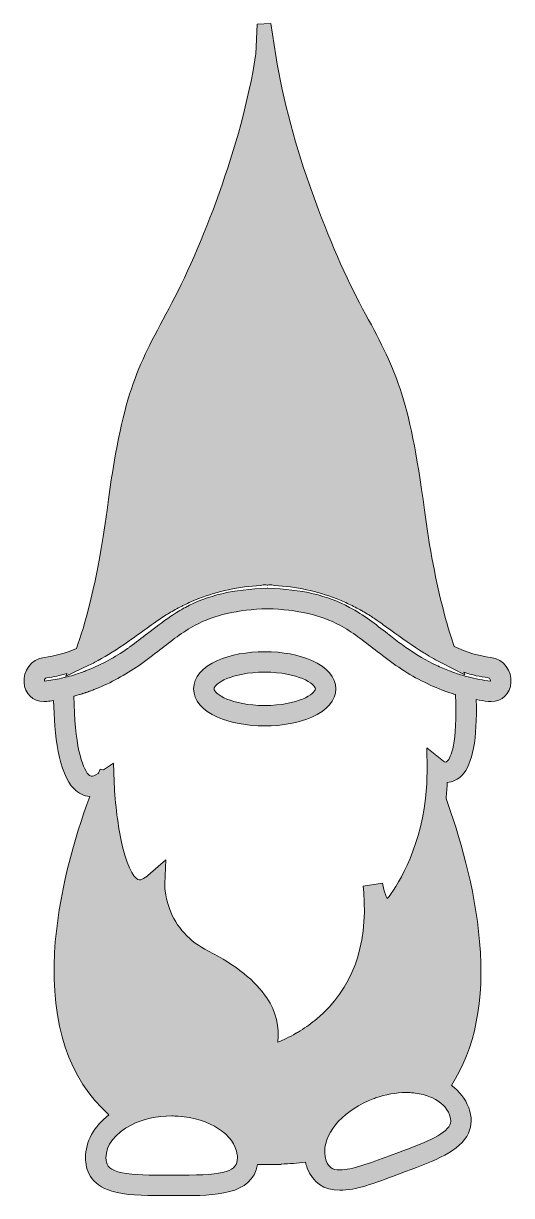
# Model space of a CAD drawing. Header units: inches. Extents: x -261 to 5410, y -3803 to -146.
# Drawn here: x 413 to 774, y -3091 to -2225 of the extents above; entities that cross this region are included whole.
import ezdxf

# ---------------------------------------------------------------- set-up
doc = ezdxf.new("R2010")
doc.units = ezdxf.units.IN
doc.header["$MEASUREMENT"] = 0
doc.layers.add('Layer 1', color=7, linetype='Continuous')

# ---------------------------------------------------------------- blocks, each defined once
blk = doc.blocks.new('block 42')
at = {"layer": 'Layer 1', "lineweight": 0}
for points, knots in [([(626.73, -2695.79), (617.29, -2691.62), (604.9, -2689.33), (591.85, -2689.33), (578.8, -2689.33), (566.41, -2691.62), (556.97, -2695.79), (545.56, -2700.82), (539.28, -2708.26), (539.28, -2716.74), (539.28, -2725.22), (545.56, -2732.66), (556.97, -2737.69), (566.41, -2741.86), (578.8, -2744.15), (591.85, -2744.15), (604.9, -2744.15), (617.29, -2741.86), (626.73, -2737.69), (638.13, -2732.66), (644.41, -2725.22), (644.41, -2716.74), (644.41, -2708.27), (638.13, -2700.82), (626.73, -2695.79)], [0, 0, 0, 0, 1, 1, 1, 2, 2, 2, 3, 3, 3, 4, 4, 4, 5, 5, 5, 6, 6, 6, 7, 7, 7, 8, 8, 8, 8]), ([(591.85, -2729.05), (567.13, -2729.05), (554.38, -2720.43), (554.38, -2716.74), (554.38, -2713.06), (567.13, -2704.43), (591.85, -2704.43), (616.57, -2704.43), (629.31, -2713.06), (629.31, -2716.74), (629.31, -2720.43), (616.57, -2729.05), (591.85, -2729.05)], [0, 0, 0, 0, 1, 1, 1, 2, 2, 2, 3, 3, 3, 4, 4, 4, 4])]:
    blk.add_open_spline(points, degree=3, knots=knots, dxfattribs=at)
blk = doc.blocks.new('block 40')
at = {"layer": 'Layer 1', "true_color": 0xec1c24}
h = blk.add_hatch(color=240, dxfattribs=at)
h.dxf.hatch_style = 2
edge = h.paths.add_edge_path()
edge.add_spline(control_points=[(758.98, -2693.54), (750.2, -2692.51), (741.39, -2689.86), (732.09, -2685.44), (730.11, -2679.88), (727.34, -2671.35), (724.32, -2659.87), (718.61, -2638.15), (713.8, -2612.84), (710.04, -2584.64), (698.64, -2499.27), (688.58, -2480.69), (664.28, -2435.8), (640.5, -2391.85), (610.28, -2314.57), (600.15, -2248.76), (600.15, -2248.76), (596.48, -2224.98), (596.48, -2224.98), (596.48, -2224.98), (586.33, -2225.51), (586.33, -2225.51), (586.33, -2225.51), (585.23, -2247.79), (585.23, -2247.79), (585.23, -2247.79), (585.08, -2248.76), (585.08, -2248.76), (574.95, -2314.57), (544.73, -2391.85), (520.95, -2435.8), (496.65, -2480.69), (486.6, -2499.27), (475.2, -2584.64), (467.89, -2639.32), (458.21, -2671.57), (452.63, -2686.85), (444.47, -2690.43), (436.67, -2692.62), (428.84, -2693.54), (418.47, -2694.76), (413.37, -2703.89), (413.83, -2711.87), (414.33, -2720.31), (420.39, -2726.2), (428.58, -2726.2), (429.25, -2726.2), (429.93, -2726.16), (430.61, -2726.08), (432.28, -2725.88), (433.97, -2725.65), (435.66, -2725.39), (436.18, -2750.05), (439.38, -2779.28), (450.8, -2790.74), (454.12, -2794.07), (458.1, -2795.98), (462.39, -2796.32), (451.21, -2826.89), (438.76, -2869.35), (436.42, -2911.64), (433.49, -2964.76), (447.01, -3005.09), (476.63, -3031.65), (465.54, -3040.12), (459.31, -3051.37), (459.31, -3063.31), (459.31, -3071.94), (462.7, -3083.24), (478.87, -3088.08), (488.6, -3090.99), (501.44, -3091.23), (516.01, -3091.23), (516.01, -3091.23), (523.05, -3091.22), (523.05, -3091.22), (523.05, -3091.22), (530.09, -3091.23), (530.09, -3091.23), (553.76, -3091.23), (582.87, -3091.23), (586.42, -3068.24), (586.42, -3068.24), (591.33, -3068.24), (591.33, -3068.24), (591.87, -3068.24), (592.39, -3068.23), (592.94, -3068.22), (593.28, -3068.21), (593.62, -3068.2), (593.85, -3068.2), (594.2, -3068.2), (594.53, -3068.21), (594.9, -3068.22), (595.42, -3068.23), (595.95, -3068.24), (596.49, -3068.24), (596.49, -3068.24), (604.04, -3068.24), (604.04, -3068.24), (604.04, -3068.24), (604.04, -3067.94), (604.04, -3067.94), (610.19, -3067.69), (616.21, -3067.26), (622.01, -3066.65), (622.34, -3068.09), (622.77, -3069.5), (623.28, -3070.89), (627.3, -3081.66), (635.68, -3087.35), (647.51, -3087.35), (659.13, -3087.35), (673.19, -3082.08), (689.46, -3075.99), (689.46, -3075.99), (696.05, -3073.53), (696.05, -3073.53), (717.73, -3065.48), (736.45, -3058.52), (742.55, -3045.19), (745.19, -3039.43), (745.24, -3033.09), (742.72, -3026.32), (740.28, -3019.79), (735.9, -3014.15), (729.92, -3009.79), (747.5, -2982.92), (754.53, -2947.2), (750.83, -2903.53), (747.45, -2863.58), (735.53, -2824.16), (725.97, -2797.76), (726.39, -2793.82), (726.69, -2789.86), (726.85, -2785.91), (730.99, -2785.66), (734.78, -2783.82), (737.88, -2780.55), (745.71, -2772.27), (749.14, -2753.97), (748.3, -2724.73), (751.28, -2725.28), (754.26, -2725.73), (757.22, -2726.08), (757.91, -2726.16), (758.6, -2726.2), (759.27, -2726.2), (767.44, -2726.2), (773.49, -2720.31), (773.99, -2711.87), (774.46, -2703.9), (769.36, -2694.76), (758.98, -2693.54)], knot_values=[0, 0, 0, 0, 1, 1, 1, 2, 2, 2, 3, 3, 3, 4, 4, 4, 5, 5, 5, 6, 6, 6, 7, 7, 7, 8, 8, 8, 9, 9, 9, 10, 10, 10, 11, 11, 11, 12, 12, 12, 13, 13, 13, 14, 14, 14, 15, 15, 15, 16, 16, 16, 17, 17, 17, 18, 18, 18, 19, 19, 19, 20, 20, 20, 21, 21, 21, 22, 22, 22, 23, 23, 23, 24, 24, 24, 25, 25, 25, 26, 26, 26, 27, 27, 27, 28, 28, 28, 29, 29, 29, 30, 30, 30, 31, 31, 31, 32, 32, 32, 33, 33, 33, 34, 34, 34, 35, 35, 35, 36, 36, 36, 37, 37, 37, 38, 38, 38, 39, 39, 39, 40, 40, 40, 41, 41, 41, 42, 42, 42, 43, 43, 43, 44, 44, 44, 45, 45, 45, 46, 46, 46, 47, 47, 47, 48, 48, 48, 49, 49, 49, 50, 50, 50, 51, 51, 51, 51], degree=3, periodic=1)
edge = h.paths.add_edge_path()
edge.add_spline(control_points=[(530.09, -3076.13), (530.09, -3076.13), (523.05, -3076.12), (523.05, -3076.12), (523.05, -3076.12), (516.01, -3076.13), (516.01, -3076.13), (502.65, -3076.13), (490.96, -3075.94), (483.2, -3073.62), (475.84, -3071.42), (474.4, -3068.17), (474.4, -3063.31), (474.4, -3053.97), (481.17, -3045.17), (492.96, -3039.16), (501.65, -3034.74), (512.05, -3032.4), (523.05, -3032.4), (524.65, -3032.4), (526.28, -3032.45), (527.88, -3032.56), (551.03, -3034.07), (569.8, -3046.32), (571.55, -3061.04), (571.55, -3061.04), (571.56, -3061.14), (571.56, -3061.14), (571.65, -3061.85), (571.69, -3062.58), (571.69, -3063.31), (571.69, -3073.49), (563.14, -3076.13), (530.09, -3076.13)], knot_values=[0, 0, 0, 0, 1, 1, 1, 2, 2, 2, 3, 3, 3, 4, 4, 4, 5, 5, 5, 6, 6, 6, 7, 7, 7, 8, 8, 8, 9, 9, 9, 10, 10, 10, 11, 11, 11, 11], degree=3, periodic=1)
edge = h.paths.add_edge_path()
edge.add_spline(control_points=[(728.82, -3038.91), (725.33, -3046.55), (708.55, -3052.78), (690.79, -3059.38), (690.79, -3059.38), (684.17, -3061.85), (684.17, -3061.85), (669.27, -3067.43), (656.4, -3072.25), (647.51, -3072.25), (641.9, -3072.25), (639.26, -3070.51), (637.43, -3065.61), (636.58, -3063.33), (636.16, -3060.89), (636.21, -3058.37), (636.43, -3043.63), (651.57, -3027.35), (672.19, -3019.66), (672.69, -3019.47), (673.2, -3019.29), (673.7, -3019.11), (681.2, -3016.5), (689.03, -3015.12), (696.36, -3015.12), (697.28, -3015.12), (698.19, -3015.14), (699.09, -3015.18), (700.94, -3015.27), (702.79, -3015.45), (704.58, -3015.72), (708.74, -3016.35), (712.54, -3017.45), (715.87, -3018.98), (722.18, -3021.89), (726.58, -3026.26), (728.58, -3031.6), (730.02, -3035.47), (729.41, -3037.63), (728.82, -3038.91)], knot_values=[0, 0, 0, 0, 1, 1, 1, 2, 2, 2, 3, 3, 3, 4, 4, 4, 5, 5, 5, 6, 6, 6, 7, 7, 7, 8, 8, 8, 9, 9, 9, 10, 10, 10, 11, 11, 11, 12, 12, 12, 13, 13, 13, 13], degree=3, periodic=1)
edge = h.paths.add_edge_path()
edge.add_spline(control_points=[(726.91, -2770.18), (726.28, -2770.84), (726, -2770.84), (725.88, -2770.84), (725.31, -2770.84), (724.48, -2770.45), (724.07, -2770.16), (724.07, -2770.16), (711.68, -2760.25), (711.68, -2760.25), (711.68, -2760.25), (711.9, -2776.23), (711.9, -2776.23), (711.99, -2783.37), (711.62, -2790.62), (710.77, -2797.8), (706.11, -2837.35), (688.76, -2864.69), (682.49, -2871.65), (681.61, -2870.03), (680.59, -2867.54), (679.99, -2864.95), (679.99, -2864.95), (678.93, -2860.33), (678.93, -2860.33), (678.93, -2860.33), (664.75, -2862.47), (664.75, -2862.47), (664.75, -2862.47), (665.11, -2867.2), (665.11, -2867.2), (668.14, -2907.26), (656.46, -2938.68), (630.39, -2960.58), (626.61, -2963.76), (622.49, -2966.74), (618.14, -2969.43), (617.1, -2970.07), (616.07, -2970.69), (615.04, -2971.29), (615.04, -2971.29), (614.96, -2971.33), (614.96, -2971.33), (610.01, -2974.17), (605.38, -2976.32), (601.49, -2977.91), (602.94, -2966.55), (600.24, -2955.58), (593.4, -2945.18), (585.11, -2932.57), (570.59, -2920.94), (550.25, -2910.61), (536.13, -2903.45), (526.41, -2892.86), (521.34, -2879.14), (517.62, -2869.08), (517.89, -2860.83), (517.9, -2860.79), (517.9, -2860.79), (518.82, -2843.16), (518.82, -2843.16), (518.82, -2843.16), (505.43, -2854.67), (505.43, -2854.67), (504.72, -2855.29), (504.03, -2855.82), (503.37, -2856.27), (501.8, -2857.33), (500.37, -2857.92), (499.35, -2857.92), (496.25, -2857.92), (491.09, -2851.51), (486.73, -2833.45), (483.8, -2821.31), (481.63, -2805.47), (480.63, -2788.78), (480.51, -2786.62), (480.46, -2785.32), (480.45, -2785.23), (480.45, -2785.23), (479.96, -2771.6), (479.96, -2771.6), (479.96, -2771.6), (472.69, -2776.54), (472.69, -2776.54), (472.69, -2776.54), (470.1, -2776.13), (470.1, -2776.13), (470.1, -2776.13), (468.97, -2779.05), (468.97, -2779.05), (468.97, -2779.05), (468.69, -2779.24), (468.69, -2779.24), (466.05, -2781.02), (464.48, -2781.29), (463.78, -2781.29), (463.43, -2781.29), (462.69, -2781.29), (461.49, -2780.09), (456.72, -2775.29), (451.15, -2757.28), (450.7, -2722.18), (451, -2722.1), (451.3, -2722.02), (451.59, -2721.94), (451.59, -2721.94), (452.56, -2721.67), (452.56, -2721.67), (452.56, -2721.67), (453.88, -2721.28), (453.88, -2721.28), (453.88, -2721.28), (454.86, -2720.99), (454.86, -2720.99), (455.3, -2720.86), (457.13, -2720.28), (457.13, -2720.28), (457.58, -2720.14), (459.38, -2719.54), (459.38, -2719.54), (459.88, -2719.37), (461.62, -2718.76), (461.62, -2718.76), (462.36, -2718.49), (463.1, -2718.22), (463.82, -2717.95), (464.88, -2717.55), (465.93, -2717.15), (466.91, -2716.75), (477.99, -2712.32), (488.75, -2706.5), (498.91, -2699.44), (504.32, -2695.68), (509.42, -2691.69), (514.36, -2687.84), (522.93, -2681.16), (531.03, -2674.84), (540.35, -2669.79), (554.44, -2662.15), (571.46, -2658.25), (593.91, -2657.54), (616.36, -2658.25), (633.38, -2662.15), (647.48, -2669.79), (656.79, -2674.84), (664.88, -2681.15), (673.44, -2687.82), (678.38, -2691.68), (683.5, -2695.67), (688.92, -2699.44), (699.76, -2706.98), (711.28, -2713.1), (723.12, -2717.61), (724.03, -2717.97), (724.97, -2718.32), (725.9, -2718.65), (726.87, -2719), (727.86, -2719.34), (728.84, -2719.67), (728.84, -2719.67), (729.75, -2719.97), (729.75, -2719.97), (730.43, -2720.19), (731.11, -2720.41), (731.79, -2720.63), (731.79, -2720.63), (733.01, -2721), (733.07, -2721.02), (734.59, -2757.8), (729.31, -2767.64), (726.91, -2770.18)], knot_values=[0, 0, 0, 0, 1, 1, 1, 2, 2, 2, 3, 3, 3, 4, 4, 4, 5, 5, 5, 6, 6, 6, 7, 7, 7, 8, 8, 8, 9, 9, 9, 10, 10, 10, 11, 11, 11, 12, 12, 12, 13, 13, 13, 14, 14, 14, 15, 15, 15, 16, 16, 16, 17, 17, 17, 18, 18, 18, 19, 19, 19, 20, 20, 20, 21, 21, 21, 22, 22, 22, 23, 23, 23, 24, 24, 24, 25, 25, 25, 26, 26, 26, 27, 27, 27, 28, 28, 28, 29, 29, 29, 30, 30, 30, 31, 31, 31, 32, 32, 32, 33, 33, 33, 34, 34, 34, 35, 35, 35, 36, 36, 36, 37, 37, 37, 38, 38, 38, 39, 39, 39, 40, 40, 40, 41, 41, 41, 42, 42, 42, 43, 43, 43, 44, 44, 44, 45, 45, 45, 46, 46, 46, 47, 47, 47, 48, 48, 48, 49, 49, 49, 50, 50, 50, 51, 51, 51, 52, 52, 52, 53, 53, 53, 54, 54, 54, 55, 55, 55, 56, 56, 56, 57, 57, 57, 57], degree=3, periodic=1)
edge = h.paths.add_edge_path()
edge.add_spline(control_points=[(758.92, -2710.99), (758.92, -2711.02), (758.91, -2711.05), (758.91, -2711.08), (753.33, -2710.42), (747.72, -2709.36), (742.24, -2707.92), (738.52, -2706.96), (734.74, -2705.79), (730.97, -2704.43), (730.17, -2704.15), (729.38, -2703.85), (728.56, -2703.53), (725.22, -2702.26), (721.86, -2700.83), (718.59, -2699.28), (711.36, -2695.85), (704.28, -2691.74), (697.53, -2687.04), (695.94, -2685.94), (694.25, -2684.72), (692.37, -2683.33), (689.02, -2680.83), (685.67, -2678.22), (682.71, -2675.91), (674.04, -2669.15), (665.08, -2662.16), (654.68, -2656.52), (638.38, -2647.68), (619.14, -2643.21), (594.15, -2642.45), (594.15, -2642.45), (593.84, -2642.44), (593.84, -2642.44), (593.84, -2642.44), (593.67, -2642.44), (593.67, -2642.44), (568.67, -2643.21), (549.44, -2647.68), (533.15, -2656.52), (529.65, -2658.41), (526.12, -2660.57), (522.35, -2663.11), (516.23, -2667.24), (510.56, -2671.66), (505.08, -2675.94), (500.91, -2679.19), (496.6, -2682.55), (492.17, -2685.72), (491.54, -2686.17), (490.92, -2686.61), (490.29, -2687.04), (481.07, -2693.45), (471.32, -2698.73), (461.28, -2702.74), (460.4, -2703.1), (459.49, -2703.45), (458.52, -2703.81), (457.83, -2704.07), (457.13, -2704.33), (456.43, -2704.58), (454.98, -2705.1), (453.47, -2705.61), (451.92, -2706.1), (449.87, -2706.74), (447.81, -2707.34), (445.79, -2707.87), (445.79, -2707.87), (445.44, -2707.96), (445.44, -2707.96), (444.78, -2708.13), (444.12, -2708.3), (443.46, -2708.46), (442.8, -2708.62), (442.14, -2708.78), (441.48, -2708.92), (437.32, -2709.86), (433.09, -2710.58), (428.91, -2711.08), (428.91, -2711.05), (428.91, -2711.02), (428.9, -2710.99), (428.89, -2710.76), (428.82, -2708.74), (430.6, -2708.53), (435.6, -2707.95), (440.53, -2706.95), (445.5, -2705.5), (445.5, -2705.5), (444.81, -2707.29), (444.81, -2707.29), (444.81, -2707.29), (461.83, -2699.26), (461.83, -2699.26), (463.26, -2698.58), (464.7, -2697.86), (466.25, -2697.07), (472.78, -2693.69), (479.62, -2689.53), (487.78, -2683.95), (492.84, -2680.5), (497.79, -2676.93), (502.59, -2673.48), (502.59, -2673.48), (504.89, -2671.82), (504.89, -2671.82), (506.99, -2670.31), (509.12, -2668.78), (511.24, -2667.28), (514.12, -2665.24), (517.08, -2663.29), (520.04, -2661.49), (523, -2659.68), (526.03, -2657.97), (529.06, -2656.4), (529.82, -2656.01), (530.58, -2655.62), (531.34, -2655.24), (532.88, -2654.48), (534.43, -2653.74), (535.97, -2653.05), (538.28, -2652), (540.66, -2651.01), (543.03, -2650.09), (557.37, -2644.51), (572.39, -2641.31), (588.96, -2640.29), (588.96, -2640.29), (589.82, -2640.24), (589.82, -2640.24), (589.82, -2640.24), (590.65, -2639.99), (590.65, -2639.99), (591.01, -2639.88), (591.13, -2639.88), (591.15, -2639.88), (591.48, -2639.89), (591.8, -2639.91), (592.17, -2639.94), (592.66, -2639.97), (593.16, -2640), (593.74, -2640.02), (593.74, -2640.02), (594.15, -2640.02), (594.15, -2640.02), (594.66, -2640), (595.15, -2639.97), (595.7, -2639.93), (596.02, -2639.91), (596.34, -2639.89), (596.7, -2639.88), (596.83, -2639.89), (597.03, -2639.95), (597.19, -2639.99), (597.19, -2639.99), (598.01, -2640.24), (598.01, -2640.24), (598.01, -2640.24), (598.87, -2640.29), (598.87, -2640.29), (615.43, -2641.31), (630.45, -2644.51), (644.79, -2650.08), (647.95, -2651.31), (651.1, -2652.67), (654.17, -2654.12), (657.24, -2655.58), (660.31, -2657.17), (663.3, -2658.86), (664.05, -2659.28), (664.8, -2659.71), (665.55, -2660.15), (667.03, -2661.02), (668.53, -2661.93), (670, -2662.87), (672.21, -2664.27), (674.42, -2665.76), (676.58, -2667.28), (679.44, -2669.31), (682.34, -2671.4), (685.14, -2673.42), (693, -2679.08), (701.12, -2684.93), (709.58, -2690.2), (709.58, -2690.2), (710.44, -2690.73), (710.44, -2690.73), (714.73, -2693.38), (718.71, -2695.63), (722.63, -2697.61), (722.63, -2697.61), (739.84, -2706.33), (739.84, -2706.33), (739.84, -2706.33), (739.17, -2704.53), (739.17, -2704.53), (745.22, -2706.51), (751.19, -2707.83), (757.22, -2708.53), (759, -2708.74), (758.93, -2710.76), (758.92, -2710.99)], knot_values=[0, 0, 0, 0, 1, 1, 1, 2, 2, 2, 3, 3, 3, 4, 4, 4, 5, 5, 5, 6, 6, 6, 7, 7, 7, 8, 8, 8, 9, 9, 9, 10, 10, 10, 11, 11, 11, 12, 12, 12, 13, 13, 13, 14, 14, 14, 15, 15, 15, 16, 16, 16, 17, 17, 17, 18, 18, 18, 19, 19, 19, 20, 20, 20, 21, 21, 21, 22, 22, 22, 23, 23, 23, 24, 24, 24, 25, 25, 25, 26, 26, 26, 27, 27, 27, 28, 28, 28, 29, 29, 29, 30, 30, 30, 31, 31, 31, 32, 32, 32, 33, 33, 33, 34, 34, 34, 35, 35, 35, 36, 36, 36, 37, 37, 37, 38, 38, 38, 39, 39, 39, 40, 40, 40, 41, 41, 41, 42, 42, 42, 43, 43, 43, 44, 44, 44, 45, 45, 45, 46, 46, 46, 47, 47, 47, 48, 48, 48, 49, 49, 49, 50, 50, 50, 51, 51, 51, 52, 52, 52, 53, 53, 53, 54, 54, 54, 55, 55, 55, 56, 56, 56, 57, 57, 57, 58, 58, 58, 59, 59, 59, 60, 60, 60, 61, 61, 61, 62, 62, 62, 63, 63, 63, 64, 64, 64, 65, 65, 65, 66, 66, 66, 67, 67, 67, 67], degree=3, periodic=1)
h = blk.add_hatch(color=240, dxfattribs=at)
h.dxf.hatch_style = 2
edge = h.paths.add_edge_path()
edge.add_spline(control_points=[(626.73, -2695.79), (617.29, -2691.62), (604.9, -2689.33), (591.85, -2689.33), (578.8, -2689.33), (566.41, -2691.62), (556.97, -2695.79), (545.56, -2700.82), (539.28, -2708.26), (539.28, -2716.74), (539.28, -2725.22), (545.56, -2732.66), (556.97, -2737.69), (566.41, -2741.86), (578.8, -2744.15), (591.85, -2744.15), (604.9, -2744.15), (617.29, -2741.86), (626.73, -2737.69), (638.13, -2732.66), (644.41, -2725.22), (644.41, -2716.74), (644.41, -2708.27), (638.13, -2700.82), (626.73, -2695.79)], knot_values=[0, 0, 0, 0, 1, 1, 1, 2, 2, 2, 3, 3, 3, 4, 4, 4, 5, 5, 5, 6, 6, 6, 7, 7, 7, 8, 8, 8, 8], degree=3, periodic=1)
edge = h.paths.add_edge_path()
edge.add_spline(control_points=[(591.85, -2729.05), (567.13, -2729.05), (554.38, -2720.43), (554.38, -2716.74), (554.38, -2713.06), (567.13, -2704.43), (591.85, -2704.43), (616.57, -2704.43), (629.31, -2713.06), (629.31, -2716.74), (629.31, -2720.43), (616.57, -2729.05), (591.85, -2729.05)], knot_values=[0, 0, 0, 0, 1, 1, 1, 2, 2, 2, 3, 3, 3, 4, 4, 4, 4], degree=3, periodic=1)
at = {"layer": 'Layer 1', "lineweight": 0}
for points, knots in [([(758.98, -2693.54), (750.2, -2692.51), (741.39, -2689.86), (732.09, -2685.44), (730.11, -2679.88), (727.34, -2671.35), (724.32, -2659.87), (718.61, -2638.15), (713.8, -2612.84), (710.04, -2584.64), (698.64, -2499.27), (688.58, -2480.69), (664.28, -2435.8), (640.5, -2391.85), (610.28, -2314.57), (600.15, -2248.76), (600.15, -2248.76), (596.48, -2224.98), (596.48, -2224.98), (596.48, -2224.98), (586.33, -2225.51), (586.33, -2225.51), (586.33, -2225.51), (585.23, -2247.79), (585.23, -2247.79), (585.23, -2247.79), (585.08, -2248.76), (585.08, -2248.76), (574.95, -2314.57), (544.73, -2391.85), (520.95, -2435.8), (496.65, -2480.69), (486.6, -2499.27), (475.2, -2584.64), (467.89, -2639.32), (458.21, -2671.57), (452.63, -2686.85), (444.47, -2690.43), (436.67, -2692.62), (428.84, -2693.54), (418.47, -2694.76), (413.37, -2703.89), (413.83, -2711.87), (414.33, -2720.31), (420.39, -2726.2), (428.58, -2726.2), (429.25, -2726.2), (429.93, -2726.16), (430.61, -2726.08), (432.28, -2725.88), (433.97, -2725.65), (435.66, -2725.39), (436.18, -2750.05), (439.38, -2779.28), (450.8, -2790.74), (454.12, -2794.07), (458.1, -2795.98), (462.39, -2796.32), (451.21, -2826.89), (438.76, -2869.35), (436.42, -2911.64), (433.49, -2964.76), (447.01, -3005.09), (476.63, -3031.65), (465.54, -3040.12), (459.31, -3051.37), (459.31, -3063.31), (459.31, -3071.94), (462.7, -3083.24), (478.87, -3088.08), (488.6, -3090.99), (501.44, -3091.23), (516.01, -3091.23), (516.01, -3091.23), (523.05, -3091.22), (523.05, -3091.22), (523.05, -3091.22), (530.09, -3091.23), (530.09, -3091.23), (553.76, -3091.23), (582.87, -3091.23), (586.42, -3068.24), (586.42, -3068.24), (591.33, -3068.24), (591.33, -3068.24), (591.87, -3068.24), (592.39, -3068.23), (592.94, -3068.22), (593.28, -3068.21), (593.62, -3068.2), (593.85, -3068.2), (594.2, -3068.2), (594.53, -3068.21), (594.9, -3068.22), (595.42, -3068.23), (595.95, -3068.24), (596.49, -3068.24), (596.49, -3068.24), (604.04, -3068.24), (604.04, -3068.24), (604.04, -3068.24), (604.04, -3067.94), (604.04, -3067.94), (610.19, -3067.69), (616.21, -3067.26), (622.01, -3066.65), (622.34, -3068.09), (622.77, -3069.5), (623.28, -3070.89), (627.3, -3081.66), (635.68, -3087.35), (647.51, -3087.35), (659.13, -3087.35), (673.19, -3082.08), (689.46, -3075.99), (689.46, -3075.99), (696.05, -3073.53), (696.05, -3073.53), (717.73, -3065.48), (736.45, -3058.52), (742.55, -3045.19), (745.19, -3039.43), (745.24, -3033.09), (742.72, -3026.32), (740.28, -3019.79), (735.9, -3014.15), (729.92, -3009.79), (747.5, -2982.92), (754.53, -2947.2), (750.83, -2903.53), (747.45, -2863.58), (735.53, -2824.16), (725.97, -2797.76), (726.39, -2793.82), (726.69, -2789.86), (726.85, -2785.91), (730.99, -2785.66), (734.78, -2783.82), (737.88, -2780.55), (745.71, -2772.27), (749.14, -2753.97), (748.3, -2724.73), (751.28, -2725.28), (754.26, -2725.73), (757.22, -2726.08), (757.91, -2726.16), (758.6, -2726.2), (759.27, -2726.2), (767.44, -2726.2), (773.49, -2720.31), (773.99, -2711.87), (774.46, -2703.9), (769.36, -2694.76), (758.98, -2693.54)], [0, 0, 0, 0, 1, 1, 1, 2, 2, 2, 3, 3, 3, 4, 4, 4, 5, 5, 5, 6, 6, 6, 7, 7, 7, 8, 8, 8, 9, 9, 9, 10, 10, 10, 11, 11, 11, 12, 12, 12, 13, 13, 13, 14, 14, 14, 15, 15, 15, 16, 16, 16, 17, 17, 17, 18, 18, 18, 19, 19, 19, 20, 20, 20, 21, 21, 21, 22, 22, 22, 23, 23, 23, 24, 24, 24, 25, 25, 25, 26, 26, 26, 27, 27, 27, 28, 28, 28, 29, 29, 29, 30, 30, 30, 31, 31, 31, 32, 32, 32, 33, 33, 33, 34, 34, 34, 35, 35, 35, 36, 36, 36, 37, 37, 37, 38, 38, 38, 39, 39, 39, 40, 40, 40, 41, 41, 41, 42, 42, 42, 43, 43, 43, 44, 44, 44, 45, 45, 45, 46, 46, 46, 47, 47, 47, 48, 48, 48, 49, 49, 49, 50, 50, 50, 51, 51, 51, 51]), ([(758.92, -2710.99), (758.92, -2711.02), (758.91, -2711.05), (758.91, -2711.08), (753.33, -2710.42), (747.72, -2709.36), (742.24, -2707.92), (738.52, -2706.96), (734.74, -2705.79), (730.97, -2704.43), (730.17, -2704.15), (729.38, -2703.85), (728.56, -2703.53), (725.22, -2702.26), (721.86, -2700.83), (718.59, -2699.28), (711.36, -2695.85), (704.28, -2691.74), (697.53, -2687.04), (695.94, -2685.94), (694.25, -2684.72), (692.37, -2683.33), (689.02, -2680.83), (685.67, -2678.22), (682.71, -2675.91), (674.04, -2669.15), (665.08, -2662.16), (654.68, -2656.52), (638.38, -2647.68), (619.14, -2643.21), (594.15, -2642.45), (594.15, -2642.45), (593.84, -2642.44), (593.84, -2642.44), (593.84, -2642.44), (593.67, -2642.44), (593.67, -2642.44), (568.67, -2643.21), (549.44, -2647.68), (533.15, -2656.52), (529.65, -2658.41), (526.12, -2660.57), (522.35, -2663.11), (516.23, -2667.24), (510.56, -2671.66), (505.08, -2675.94), (500.91, -2679.19), (496.6, -2682.55), (492.17, -2685.72), (491.54, -2686.17), (490.92, -2686.61), (490.29, -2687.04), (481.07, -2693.45), (471.32, -2698.73), (461.28, -2702.74), (460.4, -2703.1), (459.49, -2703.45), (458.52, -2703.81), (457.83, -2704.07), (457.13, -2704.33), (456.43, -2704.58), (454.98, -2705.1), (453.47, -2705.61), (451.92, -2706.1), (449.87, -2706.74), (447.81, -2707.34), (445.79, -2707.87), (445.79, -2707.87), (445.44, -2707.96), (445.44, -2707.96), (444.78, -2708.13), (444.12, -2708.3), (443.46, -2708.46), (442.8, -2708.62), (442.14, -2708.78), (441.48, -2708.92), (437.32, -2709.86), (433.09, -2710.58), (428.91, -2711.08), (428.91, -2711.05), (428.91, -2711.02), (428.9, -2710.99), (428.89, -2710.76), (428.82, -2708.74), (430.6, -2708.53), (435.6, -2707.95), (440.53, -2706.95), (445.5, -2705.5), (445.5, -2705.5), (444.81, -2707.29), (444.81, -2707.29), (444.81, -2707.29), (461.83, -2699.26), (461.83, -2699.26), (463.26, -2698.58), (464.7, -2697.86), (466.25, -2697.07), (472.78, -2693.69), (479.62, -2689.53), (487.78, -2683.95), (492.84, -2680.5), (497.79, -2676.93), (502.59, -2673.48), (502.59, -2673.48), (504.89, -2671.82), (504.89, -2671.82), (506.99, -2670.31), (509.12, -2668.78), (511.24, -2667.28), (514.12, -2665.24), (517.08, -2663.29), (520.04, -2661.49), (523, -2659.68), (526.03, -2657.97), (529.06, -2656.4), (529.82, -2656.01), (530.58, -2655.62), (531.34, -2655.24), (532.88, -2654.48), (534.43, -2653.74), (535.97, -2653.05), (538.28, -2652), (540.66, -2651.01), (543.03, -2650.09), (557.37, -2644.51), (572.39, -2641.31), (588.96, -2640.29), (588.96, -2640.29), (589.82, -2640.24), (589.82, -2640.24), (589.82, -2640.24), (590.65, -2639.99), (590.65, -2639.99), (591.01, -2639.88), (591.13, -2639.88), (591.15, -2639.88), (591.48, -2639.89), (591.8, -2639.91), (592.17, -2639.94), (592.66, -2639.97), (593.16, -2640), (593.74, -2640.02), (593.74, -2640.02), (594.15, -2640.02), (594.15, -2640.02), (594.66, -2640), (595.15, -2639.97), (595.7, -2639.93), (596.02, -2639.91), (596.34, -2639.89), (596.7, -2639.88), (596.83, -2639.89), (597.03, -2639.95), (597.19, -2639.99), (597.19, -2639.99), (598.01, -2640.24), (598.01, -2640.24), (598.01, -2640.24), (598.87, -2640.29), (598.87, -2640.29), (615.43, -2641.31), (630.45, -2644.51), (644.79, -2650.08), (647.95, -2651.31), (651.1, -2652.67), (654.17, -2654.12), (657.24, -2655.58), (660.31, -2657.17), (663.3, -2658.86), (664.05, -2659.28), (664.8, -2659.71), (665.55, -2660.15), (667.03, -2661.02), (668.53, -2661.93), (670, -2662.87), (672.21, -2664.27), (674.42, -2665.76), (676.58, -2667.28), (679.44, -2669.31), (682.34, -2671.4), (685.14, -2673.42), (693, -2679.08), (701.12, -2684.93), (709.58, -2690.2), (709.58, -2690.2), (710.44, -2690.73), (710.44, -2690.73), (714.73, -2693.38), (718.71, -2695.63), (722.63, -2697.61), (722.63, -2697.61), (739.84, -2706.33), (739.84, -2706.33), (739.84, -2706.33), (739.17, -2704.53), (739.17, -2704.53), (745.22, -2706.51), (751.19, -2707.83), (757.22, -2708.53), (759, -2708.74), (758.93, -2710.76), (758.92, -2710.99)], [0, 0, 0, 0, 1, 1, 1, 2, 2, 2, 3, 3, 3, 4, 4, 4, 5, 5, 5, 6, 6, 6, 7, 7, 7, 8, 8, 8, 9, 9, 9, 10, 10, 10, 11, 11, 11, 12, 12, 12, 13, 13, 13, 14, 14, 14, 15, 15, 15, 16, 16, 16, 17, 17, 17, 18, 18, 18, 19, 19, 19, 20, 20, 20, 21, 21, 21, 22, 22, 22, 23, 23, 23, 24, 24, 24, 25, 25, 25, 26, 26, 26, 27, 27, 27, 28, 28, 28, 29, 29, 29, 30, 30, 30, 31, 31, 31, 32, 32, 32, 33, 33, 33, 34, 34, 34, 35, 35, 35, 36, 36, 36, 37, 37, 37, 38, 38, 38, 39, 39, 39, 40, 40, 40, 41, 41, 41, 42, 42, 42, 43, 43, 43, 44, 44, 44, 45, 45, 45, 46, 46, 46, 47, 47, 47, 48, 48, 48, 49, 49, 49, 50, 50, 50, 51, 51, 51, 52, 52, 52, 53, 53, 53, 54, 54, 54, 55, 55, 55, 56, 56, 56, 57, 57, 57, 58, 58, 58, 59, 59, 59, 60, 60, 60, 61, 61, 61, 62, 62, 62, 63, 63, 63, 64, 64, 64, 65, 65, 65, 66, 66, 66, 67, 67, 67, 67]), ([(726.91, -2770.18), (726.28, -2770.84), (726, -2770.84), (725.88, -2770.84), (725.31, -2770.84), (724.48, -2770.45), (724.07, -2770.16), (724.07, -2770.16), (711.68, -2760.25), (711.68, -2760.25), (711.68, -2760.25), (711.9, -2776.23), (711.9, -2776.23), (711.99, -2783.37), (711.62, -2790.62), (710.77, -2797.8), (706.11, -2837.35), (688.76, -2864.69), (682.49, -2871.65), (681.61, -2870.03), (680.59, -2867.54), (679.99, -2864.95), (679.99, -2864.95), (678.93, -2860.33), (678.93, -2860.33), (678.93, -2860.33), (664.75, -2862.47), (664.75, -2862.47), (664.75, -2862.47), (665.11, -2867.2), (665.11, -2867.2), (668.14, -2907.26), (656.46, -2938.68), (630.39, -2960.58), (626.61, -2963.76), (622.49, -2966.74), (618.14, -2969.43), (617.1, -2970.07), (616.07, -2970.69), (615.04, -2971.29), (615.04, -2971.29), (614.96, -2971.33), (614.96, -2971.33), (610.01, -2974.17), (605.38, -2976.32), (601.49, -2977.91), (602.94, -2966.55), (600.24, -2955.58), (593.4, -2945.18), (585.11, -2932.57), (570.59, -2920.94), (550.25, -2910.61), (536.13, -2903.45), (526.41, -2892.86), (521.34, -2879.14), (517.62, -2869.08), (517.89, -2860.83), (517.9, -2860.79), (517.9, -2860.79), (518.82, -2843.16), (518.82, -2843.16), (518.82, -2843.16), (505.43, -2854.67), (505.43, -2854.67), (504.72, -2855.29), (504.03, -2855.82), (503.37, -2856.27), (501.8, -2857.33), (500.37, -2857.92), (499.35, -2857.92), (496.25, -2857.92), (491.09, -2851.51), (486.73, -2833.45), (483.8, -2821.31), (481.63, -2805.47), (480.63, -2788.78), (480.51, -2786.62), (480.46, -2785.32), (480.45, -2785.23), (480.45, -2785.23), (479.96, -2771.6), (479.96, -2771.6), (479.96, -2771.6), (472.69, -2776.54), (472.69, -2776.54), (472.69, -2776.54), (470.1, -2776.13), (470.1, -2776.13), (470.1, -2776.13), (468.97, -2779.05), (468.97, -2779.05), (468.97, -2779.05), (468.69, -2779.24), (468.69, -2779.24), (466.05, -2781.02), (464.48, -2781.29), (463.78, -2781.29), (463.43, -2781.29), (462.69, -2781.29), (461.49, -2780.09), (456.72, -2775.29), (451.15, -2757.28), (450.7, -2722.18), (451, -2722.1), (451.3, -2722.02), (451.59, -2721.94), (451.59, -2721.94), (452.56, -2721.67), (452.56, -2721.67), (452.56, -2721.67), (453.88, -2721.28), (453.88, -2721.28), (453.88, -2721.28), (454.86, -2720.99), (454.86, -2720.99), (455.3, -2720.86), (457.13, -2720.28), (457.13, -2720.28), (457.58, -2720.14), (459.38, -2719.54), (459.38, -2719.54), (459.88, -2719.37), (461.62, -2718.76), (461.62, -2718.76), (462.36, -2718.49), (463.1, -2718.22), (463.82, -2717.95), (464.88, -2717.55), (465.93, -2717.15), (466.91, -2716.75), (477.99, -2712.32), (488.75, -2706.5), (498.91, -2699.44), (504.32, -2695.68), (509.42, -2691.69), (514.36, -2687.84), (522.93, -2681.16), (531.03, -2674.84), (540.35, -2669.79), (554.44, -2662.15), (571.46, -2658.25), (593.91, -2657.54), (616.36, -2658.25), (633.38, -2662.15), (647.48, -2669.79), (656.79, -2674.84), (664.88, -2681.15), (673.44, -2687.82), (678.38, -2691.68), (683.5, -2695.67), (688.92, -2699.44), (699.76, -2706.98), (711.28, -2713.1), (723.12, -2717.61), (724.03, -2717.97), (724.97, -2718.32), (725.9, -2718.65), (726.87, -2719), (727.86, -2719.34), (728.84, -2719.67), (728.84, -2719.67), (729.75, -2719.97), (729.75, -2719.97), (730.43, -2720.19), (731.11, -2720.41), (731.79, -2720.63), (731.79, -2720.63), (733.01, -2721), (733.07, -2721.02), (734.59, -2757.8), (729.31, -2767.64), (726.91, -2770.18)], [0, 0, 0, 0, 1, 1, 1, 2, 2, 2, 3, 3, 3, 4, 4, 4, 5, 5, 5, 6, 6, 6, 7, 7, 7, 8, 8, 8, 9, 9, 9, 10, 10, 10, 11, 11, 11, 12, 12, 12, 13, 13, 13, 14, 14, 14, 15, 15, 15, 16, 16, 16, 17, 17, 17, 18, 18, 18, 19, 19, 19, 20, 20, 20, 21, 21, 21, 22, 22, 22, 23, 23, 23, 24, 24, 24, 25, 25, 25, 26, 26, 26, 27, 27, 27, 28, 28, 28, 29, 29, 29, 30, 30, 30, 31, 31, 31, 32, 32, 32, 33, 33, 33, 34, 34, 34, 35, 35, 35, 36, 36, 36, 37, 37, 37, 38, 38, 38, 39, 39, 39, 40, 40, 40, 41, 41, 41, 42, 42, 42, 43, 43, 43, 44, 44, 44, 45, 45, 45, 46, 46, 46, 47, 47, 47, 48, 48, 48, 49, 49, 49, 50, 50, 50, 51, 51, 51, 52, 52, 52, 53, 53, 53, 54, 54, 54, 55, 55, 55, 56, 56, 56, 57, 57, 57, 57]), ([(728.82, -3038.91), (725.33, -3046.55), (708.55, -3052.78), (690.79, -3059.38), (690.79, -3059.38), (684.17, -3061.85), (684.17, -3061.85), (669.27, -3067.43), (656.4, -3072.25), (647.51, -3072.25), (641.9, -3072.25), (639.26, -3070.51), (637.43, -3065.61), (636.58, -3063.33), (636.16, -3060.89), (636.21, -3058.37), (636.43, -3043.63), (651.57, -3027.35), (672.19, -3019.66), (672.69, -3019.47), (673.2, -3019.29), (673.7, -3019.11), (681.2, -3016.5), (689.03, -3015.12), (696.36, -3015.12), (697.28, -3015.12), (698.19, -3015.14), (699.09, -3015.18), (700.94, -3015.27), (702.79, -3015.45), (704.58, -3015.72), (708.74, -3016.35), (712.54, -3017.45), (715.87, -3018.98), (722.18, -3021.89), (726.58, -3026.26), (728.58, -3031.6), (730.02, -3035.47), (729.41, -3037.63), (728.82, -3038.91)], [0, 0, 0, 0, 1, 1, 1, 2, 2, 2, 3, 3, 3, 4, 4, 4, 5, 5, 5, 6, 6, 6, 7, 7, 7, 8, 8, 8, 9, 9, 9, 10, 10, 10, 11, 11, 11, 12, 12, 12, 13, 13, 13, 13]), ([(530.09, -3076.13), (530.09, -3076.13), (523.05, -3076.12), (523.05, -3076.12), (523.05, -3076.12), (516.01, -3076.13), (516.01, -3076.13), (502.65, -3076.13), (490.96, -3075.94), (483.2, -3073.62), (475.84, -3071.42), (474.4, -3068.17), (474.4, -3063.31), (474.4, -3053.97), (481.17, -3045.17), (492.96, -3039.16), (501.65, -3034.74), (512.05, -3032.4), (523.05, -3032.4), (524.65, -3032.4), (526.28, -3032.45), (527.88, -3032.56), (551.03, -3034.07), (569.8, -3046.32), (571.55, -3061.04), (571.55, -3061.04), (571.56, -3061.14), (571.56, -3061.14), (571.65, -3061.85), (571.69, -3062.58), (571.69, -3063.31), (571.69, -3073.49), (563.14, -3076.13), (530.09, -3076.13)], [0, 0, 0, 0, 1, 1, 1, 2, 2, 2, 3, 3, 3, 4, 4, 4, 5, 5, 5, 6, 6, 6, 7, 7, 7, 8, 8, 8, 9, 9, 9, 10, 10, 10, 11, 11, 11, 11])]:
    blk.add_open_spline(points, degree=3, knots=knots, dxfattribs=at)
at = {"layer": 'Layer 1'}
blk.add_blockref('block 42', (0, 0), dxfattribs=at)

msp = doc.modelspace()

# ---------------------------------------------------------------- block references
at = {"layer": 'Layer 1'}
msp.add_blockref('block 40', (0, 0), dxfattribs=at)

doc.saveas('drawing.dxf')
